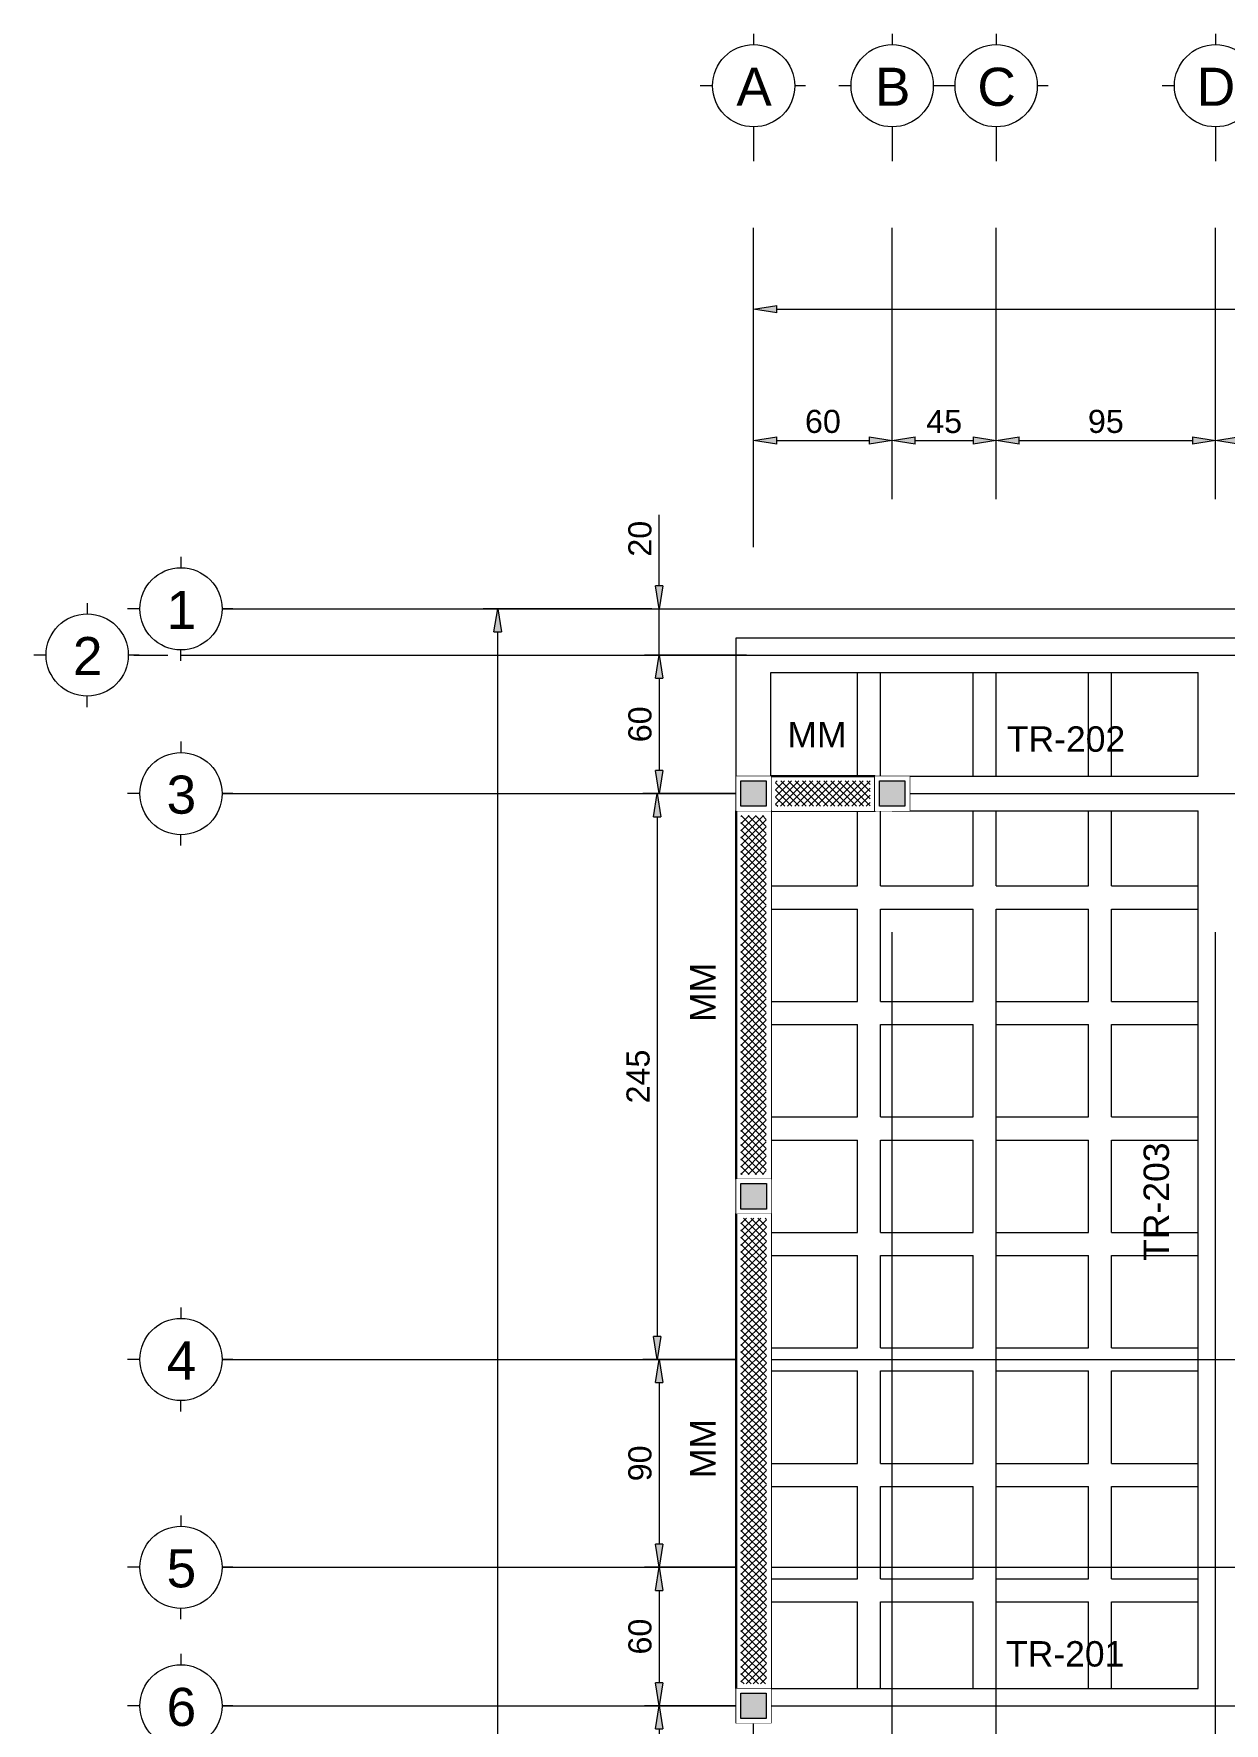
# Model space of a CAD drawing. Header units: metres. Extents: x -44 to 49.1, y -18.2 to 16.5.
# Drawn here: x 11.37 to 16.53, y 8.71 to 16.02 of the extents above; entities that cross this region are included whole.
import ezdxf
from ezdxf.enums import TextEntityAlignment as Align

# ---------------------------------------------------------------- set-up
doc = ezdxf.new("R2010")
doc.units = ezdxf.units.M
doc.set_wipeout_variables(frame=1)
doc.header["$PDMODE"] = 35
doc.linetypes.add('CENTER2', pattern=[1.125, 0.75, -0.125, 0.125, -0.125])
for name, color, linetype, lineweight in [('.S-Castillos', 1, 'Continuous', 5), ('.S-Cotas', 11, 'Continuous', 15), ('.S-Dimensiones', 11, 'Continuous', 15), ('.S-Ejes', 251, 'CENTER2', 5), ('.S-Muros', 1, 'Continuous', 30), ('.S-Nervaduras', 86, 'Continuous', 13), ('.S-Textos', 5, 'Continuous', 15), ('.S-Vigas_Concreto', 2, 'Continuous', 20)]:
    doc.layers.add(name, color=color, linetype=linetype, lineweight=lineweight)
doc.styles.add('General', font='arial.ttf')
doc.styles.add('Texto_Minimo', font='arial.ttf', dxfattribs={"height": 1.8})
doc.dimstyles.new('Generales', dxfattribs={"dimscale": 0, "dimtxt": 2, "dimasz": 2, "dimexe": 1.25, "dimexo": 0.625, "dimtad": 1, "dimdec": 0, "dimlfac": 100, "dimzin": 1, "dimdsep": 46, "dimtxsty": 'General', "dimblk": 'FLECHA', "dimcen": 2, "dimclrd": 11, "dimclre": 11, "dimclrt": 5, "dimadec": 0, "dimazin": 0, "dimtfac": 1, "dimtdec": 0, "dimtmove": 0, "dimatfit": 3, "dimfxl": 1, "dimlwd": 13, "dimlwe": 13, "dimarcsym": 0})

# ---------------------------------------------------------------- blocks, each defined once
blk = doc.blocks.new('*U33')
for p, q in [((0, 4.5), (0, 3.56)), ((-3.56, 0), (-4.63, 0)), ((4.5, 0), (3.56, 0)), ((0, -3.56), (0, -6.52))]:
    blk.add_line(p, q)
blk.add_circle((0, 0), 3.56)
at = {"color": 1, "style": 'General'}
blk.add_attdef('EJE', text='', height=3.3, dxfattribs=at).set_placement((0.04, -0.09), align=Align.MIDDLE_CENTER)
blk = doc.blocks.new('*U34')
for p, q in [((0, 4.5), (0, 3.56)), ((-3.56, 0), (-4.63, 0)), ((4.5, 0), (3.56, 0)), ((4.03, 0), (6.98, 0)), ((0, -4.5), (0, -3.56))]:
    blk.add_line(p, q)
blk.add_circle((0, 0), 3.56)
at = {"color": 1, "style": 'General'}
blk.add_attdef('EJE', text='', height=3.3, dxfattribs=at).set_placement((0.04, -0.09), align=Align.MIDDLE_CENTER)
blk = doc.blocks.new('FLECHA')
at = {"linetype": 'Continuous'}
blk.add_hatch(color=5, dxfattribs=at).paths.add_polyline_path([(0, 0), (-1, 0.1621), (-1, -0.1574)])
at = {"color": 5, "linetype": 'Continuous'}
blk.add_line((-1, 0.1621), (-1, -0.1574), dxfattribs=at)
blk.add_lwpolyline([(-1, 0.1621), (0, 0), (-1, -0.1574)], dxfattribs=at)
blk = doc.blocks.new('*D68')
at = {"layer": '.S-Dimensiones', "color": 11, "linetype": 'Continuous', "lineweight": 13, "transparency": 16777216}
for p, q in [((14.49, 14.0124), (14.49, 14.3237)), ((15.09, 14.0124), (15.09, 14.3237)), ((14.59, 14.2612), (14.99, 14.2612))]:
    blk.add_line(p, q, dxfattribs=at)
at = {"layer": 'Defpoints', "color": 0, "transparency": 16777216}
for p in [(15.09, 14.2612), (14.49, 13.9811), (15.09, 13.9811)]:
    blk.add_point(p, dxfattribs=at)
at = {"layer": '.S-Dimensiones', "color": 11, "lineweight": 13, "transparency": 16777216, "xscale": 0.1, "yscale": 0.1, "zscale": 0.1, "rotation": 180}
blk.add_blockref('FLECHA', (14.49, 14.2612), dxfattribs=at)
at = {"layer": '.S-Dimensiones', "color": 11, "lineweight": 13, "transparency": 16777216, "xscale": 0.1, "yscale": 0.1, "zscale": 0.1}
blk.add_blockref('FLECHA', (15.09, 14.2612), dxfattribs=at)
at = {"layer": '.S-Dimensiones', "color": 5, "transparency": 16777216, "insert": (14.79, 14.3435), "char_height": 0.1, "attachment_point": 5, "style": 'General'}
blk.add_mtext('60', dxfattribs=at)
blk = doc.blocks.new('*D69')
at = {"layer": '.S-Dimensiones', "color": 11, "linetype": 'Continuous', "lineweight": 13, "transparency": 16777216}
for p, q in [((15.09, 14.0124), (15.09, 14.3237)), ((15.54, 14.013), (15.54, 14.3237)), ((15.19, 14.2612), (15.44, 14.2612))]:
    blk.add_line(p, q, dxfattribs=at)
at = {"layer": 'Defpoints', "color": 0, "transparency": 16777216}
for p in [(15.54, 14.2612), (15.09, 13.9811), (15.54, 13.9818)]:
    blk.add_point(p, dxfattribs=at)
at = {"layer": '.S-Dimensiones', "color": 11, "lineweight": 13, "transparency": 16777216, "xscale": 0.1, "yscale": 0.1, "zscale": 0.1, "rotation": 180}
blk.add_blockref('FLECHA', (15.09, 14.2612), dxfattribs=at)
at = {"layer": '.S-Dimensiones', "color": 11, "lineweight": 13, "transparency": 16777216, "xscale": 0.1, "yscale": 0.1, "zscale": 0.1}
blk.add_blockref('FLECHA', (15.54, 14.2612), dxfattribs=at)
at = {"layer": '.S-Dimensiones', "color": 5, "transparency": 16777216, "insert": (15.315, 14.3433), "char_height": 0.1, "attachment_point": 5, "style": 'General'}
blk.add_mtext('45', dxfattribs=at)
blk = doc.blocks.new('*D70')
at = {"layer": '.S-Dimensiones', "color": 11, "linetype": 'Continuous', "lineweight": 13, "transparency": 16777216}
for p, q in [((15.54, 14.013), (15.54, 14.3237)), ((16.49, 14.0161), (16.49, 14.3237)), ((15.64, 14.2612), (16.39, 14.2612))]:
    blk.add_line(p, q, dxfattribs=at)
at = {"layer": 'Defpoints', "color": 0, "transparency": 16777216}
for p in [(16.49, 14.2612), (15.54, 13.9818), (16.49, 13.9848)]:
    blk.add_point(p, dxfattribs=at)
at = {"layer": '.S-Dimensiones', "color": 11, "lineweight": 13, "transparency": 16777216, "xscale": 0.1, "yscale": 0.1, "zscale": 0.1, "rotation": 180}
blk.add_blockref('FLECHA', (15.54, 14.2612), dxfattribs=at)
at = {"layer": '.S-Dimensiones', "color": 11, "lineweight": 13, "transparency": 16777216, "xscale": 0.1, "yscale": 0.1, "zscale": 0.1}
blk.add_blockref('FLECHA', (16.49, 14.2612), dxfattribs=at)
at = {"layer": '.S-Dimensiones', "color": 5, "transparency": 16777216, "insert": (16.015, 14.3435), "char_height": 0.1, "attachment_point": 5, "style": 'General'}
blk.add_mtext('95', dxfattribs=at)
blk = doc.blocks.new('*D71')
at = {"layer": '.S-Dimensiones', "color": 11, "linetype": 'Continuous', "lineweight": 13, "transparency": 16777216}
for p, q in [((16.49, 14.0161), (16.49, 14.3237)), ((16.84, 14.022), (16.84, 14.3237)), ((16.59, 14.2612), (16.74, 14.2612))]:
    blk.add_line(p, q, dxfattribs=at)
at = {"layer": 'Defpoints', "color": 0, "transparency": 16777216}
for p in [(16.84, 14.2612), (16.49, 13.9848), (16.84, 13.9907)]:
    blk.add_point(p, dxfattribs=at)
at = {"layer": '.S-Dimensiones', "color": 11, "lineweight": 13, "transparency": 16777216, "xscale": 0.1, "yscale": 0.1, "zscale": 0.1, "rotation": 180}
blk.add_blockref('FLECHA', (16.49, 14.2612), dxfattribs=at)
at = {"layer": '.S-Dimensiones', "color": 11, "lineweight": 13, "transparency": 16777216, "xscale": 0.1, "yscale": 0.1, "zscale": 0.1}
blk.add_blockref('FLECHA', (16.84, 14.2612), dxfattribs=at)
at = {"layer": '.S-Dimensiones', "color": 5, "transparency": 16777216, "insert": (16.665, 14.3435), "char_height": 0.1, "attachment_point": 5, "style": 'General'}
blk.add_mtext('35', dxfattribs=at)
blk = doc.blocks.new('*D81')
at = {"layer": '.S-Dimensiones', "color": 11, "linetype": 'Continuous', "lineweight": 13, "transparency": 16777216}
for p, q in [((14.49, 13.8001), (14.49, 14.8932)), ((22.24, 13.8001), (22.24, 14.8932)), ((14.59, 14.8307), (22.14, 14.8307))]:
    blk.add_line(p, q, dxfattribs=at)
at = {"layer": 'Defpoints', "color": 0, "transparency": 16777216}
for p in [(22.24, 14.8307), (14.49, 13.7689), (22.24, 13.7689)]:
    blk.add_point(p, dxfattribs=at)
at = {"layer": '.S-Dimensiones', "color": 11, "lineweight": 13, "transparency": 16777216, "xscale": 0.1, "yscale": 0.1, "zscale": 0.1, "rotation": 180}
blk.add_blockref('FLECHA', (14.49, 14.8307), dxfattribs=at)
at = {"layer": '.S-Dimensiones', "color": 11, "lineweight": 13, "transparency": 16777216, "xscale": 0.1, "yscale": 0.1, "zscale": 0.1}
blk.add_blockref('FLECHA', (22.24, 14.8307), dxfattribs=at)
at = {"layer": '.S-Dimensiones', "color": 5, "transparency": 16777216, "insert": (18.365, 14.9128), "char_height": 0.1, "attachment_point": 5, "style": 'General'}
blk.add_mtext('775', dxfattribs=at)
blk = doc.blocks.new('*D82')
at = {"layer": '.S-Dimensiones', "color": 11, "linetype": 'Continuous', "lineweight": 13, "transparency": 16777216}
for p, q in [((14.4587, 13.3325), (14.0182, 13.3325)), ((14.0807, 13.2325), (14.0807, 12.8325)), ((14.4587, 12.7325), (14.0182, 12.7325))]:
    blk.add_line(p, q, dxfattribs=at)
at = {"layer": 'Defpoints', "color": 0, "transparency": 16777216}
for p in [(14.49, 13.3325), (14.0807, 12.7325), (14.49, 12.7325)]:
    blk.add_point(p, dxfattribs=at)
at = {"layer": '.S-Dimensiones', "color": 11, "lineweight": 13, "transparency": 16777216, "xscale": 0.1, "yscale": 0.1, "zscale": 0.1}
for p, rotation in [((14.0807, 13.3325), 90), ((14.0807, 12.7325), 270)]:
    blk.add_blockref('FLECHA', p, dxfattribs=dict(at, rotation=rotation))
at = {"layer": '.S-Dimensiones', "color": 5, "transparency": 16777216, "insert": (13.9983, 13.0325), "char_height": 0.1, "attachment_point": 5, "rotation": 90, "style": 'General'}
blk.add_mtext('60', dxfattribs=at)
blk = doc.blocks.new('*D83')
at = {"layer": '.S-Dimensiones', "color": 11, "linetype": 'Continuous', "lineweight": 13, "transparency": 16777216}
for p, q in [((14.4587, 12.7325), (14.0101, 12.7325)), ((14.0726, 12.6325), (14.0726, 10.3825)), ((14.4587, 10.2825), (14.0101, 10.2825))]:
    blk.add_line(p, q, dxfattribs=at)
at = {"layer": 'Defpoints', "color": 0, "transparency": 16777216}
for p in [(14.49, 12.7325), (14.0726, 10.2825), (14.49, 10.2825)]:
    blk.add_point(p, dxfattribs=at)
at = {"layer": '.S-Dimensiones', "color": 11, "lineweight": 13, "transparency": 16777216, "xscale": 0.1, "yscale": 0.1, "zscale": 0.1}
for p, rotation in [((14.0726, 12.7325), 90), ((14.0726, 10.2825), 270)]:
    blk.add_blockref('FLECHA', p, dxfattribs=dict(at, rotation=rotation))
at = {"layer": '.S-Dimensiones', "color": 5, "transparency": 16777216, "insert": (13.9902, 11.5075), "char_height": 0.1, "attachment_point": 5, "rotation": 90, "style": 'General'}
blk.add_mtext('245', dxfattribs=at)
blk = doc.blocks.new('*D84')
at = {"layer": '.S-Dimensiones', "color": 11, "linetype": 'Continuous', "lineweight": 13, "transparency": 16777216}
for p, q in [((14.4587, 10.2825), (14.0182, 10.2825)), ((14.0807, 10.1825), (14.0807, 9.4825)), ((14.4587, 9.3825), (14.0182, 9.3825))]:
    blk.add_line(p, q, dxfattribs=at)
at = {"layer": 'Defpoints', "color": 0, "transparency": 16777216}
for p in [(14.49, 10.2825), (14.0807, 9.3825), (14.49, 9.3825)]:
    blk.add_point(p, dxfattribs=at)
at = {"layer": '.S-Dimensiones', "color": 11, "lineweight": 13, "transparency": 16777216, "xscale": 0.1, "yscale": 0.1, "zscale": 0.1}
for p, rotation in [((14.0807, 10.2825), 90), ((14.0807, 9.3825), 270)]:
    blk.add_blockref('FLECHA', p, dxfattribs=dict(at, rotation=rotation))
at = {"layer": '.S-Dimensiones', "color": 5, "transparency": 16777216, "insert": (13.9983, 9.8325), "char_height": 0.1, "attachment_point": 5, "rotation": 90, "style": 'General'}
blk.add_mtext('90', dxfattribs=at)
blk = doc.blocks.new('*D85')
at = {"layer": '.S-Dimensiones', "color": 11, "linetype": 'Continuous', "lineweight": 13, "transparency": 16777216}
for p, q in [((14.4587, 9.3825), (14.0182, 9.3825)), ((14.0807, 9.2825), (14.0807, 8.8825)), ((14.4587, 8.7825), (14.0182, 8.7825))]:
    blk.add_line(p, q, dxfattribs=at)
at = {"layer": 'Defpoints', "color": 0, "transparency": 16777216}
for p in [(14.49, 9.3825), (14.0807, 8.7825), (14.49, 8.7825)]:
    blk.add_point(p, dxfattribs=at)
at = {"layer": '.S-Dimensiones', "color": 11, "lineweight": 13, "transparency": 16777216, "xscale": 0.1, "yscale": 0.1, "zscale": 0.1}
for p, rotation in [((14.0807, 9.3825), 90), ((14.0807, 8.7825), 270)]:
    blk.add_blockref('FLECHA', p, dxfattribs=dict(at, rotation=rotation))
at = {"layer": '.S-Dimensiones', "color": 5, "transparency": 16777216, "insert": (13.9983, 9.0825), "char_height": 0.1, "attachment_point": 5, "rotation": 90, "style": 'General'}
blk.add_mtext('60', dxfattribs=at)
blk = doc.blocks.new('*D86')
at = {"layer": '.S-Dimensiones', "color": 11, "linetype": 'Continuous', "lineweight": 13, "transparency": 16777216}
for p, q in [((14.4587, 8.7825), (14.0182, 8.7825)), ((14.0807, 8.6825), (14.0807, 7.8325)), ((14.4587, 7.7325), (14.0182, 7.7325))]:
    blk.add_line(p, q, dxfattribs=at)
at = {"layer": 'Defpoints', "color": 0, "transparency": 16777216}
for p in [(14.49, 8.7825), (14.0807, 7.7325), (14.49, 7.7325)]:
    blk.add_point(p, dxfattribs=at)
at = {"layer": '.S-Dimensiones', "color": 11, "lineweight": 13, "transparency": 16777216, "xscale": 0.1, "yscale": 0.1, "zscale": 0.1}
for p, rotation in [((14.0807, 8.7825), 90), ((14.0807, 7.7325), 270)]:
    blk.add_blockref('FLECHA', p, dxfattribs=dict(at, rotation=rotation))
at = {"layer": '.S-Dimensiones', "color": 5, "transparency": 16777216, "insert": (13.9983, 8.2575), "char_height": 0.1, "attachment_point": 5, "rotation": 90, "style": 'General'}
blk.add_mtext('105', dxfattribs=at)
blk = doc.blocks.new('*D99')
at = {"layer": '.S-Dimensiones', "color": 11, "linetype": 'Continuous', "lineweight": 13, "transparency": 16777216}
for p, q in [((14.0494, 13.5325), (13.3196, 13.5325)), ((13.3821, 0.983), (13.3821, 13.4325)), ((14.0494, 0.883), (13.3196, 0.883))]:
    blk.add_line(p, q, dxfattribs=at)
at = {"layer": 'Defpoints', "color": 0, "transparency": 16777216}
for p in [(13.3821, 13.5325), (14.0807, 13.5325), (14.0807, 0.883)]:
    blk.add_point(p, dxfattribs=at)
at = {"layer": '.S-Dimensiones', "color": 11, "lineweight": 13, "transparency": 16777216, "xscale": 0.1, "yscale": 0.1, "zscale": 0.1}
for p, rotation in [((13.3821, 13.5325), 90), ((13.3821, 0.883), 270)]:
    blk.add_blockref('FLECHA', p, dxfattribs=dict(at, rotation=rotation))
at = {"layer": '.S-Dimensiones', "color": 5, "transparency": 16777216, "insert": (13.2998, 7.2077), "char_height": 0.1, "attachment_point": 5, "rotation": 90, "style": 'General'}
blk.add_mtext('1265', dxfattribs=at)
blk = doc.blocks.new('*D100')
at = {"layer": '.S-Dimensiones', "color": 11, "linetype": 'Continuous', "lineweight": 13, "transparency": 16777216}
for p, q in [((14.0807, 13.6325), (14.0807, 13.9396)), ((12.22, 13.5325), (14.1432, 13.5325)), ((14.0807, 13.3325), (14.0807, 13.5325)), ((14.4587, 13.3325), (14.0182, 13.3325)), ((14.0807, 13.2325), (14.0807, 13.1325))]:
    blk.add_line(p, q, dxfattribs=at)
at = {"layer": 'Defpoints', "color": 0, "transparency": 16777216}
for p in [(12.1888, 13.5325), (14.0807, 13.5325), (14.49, 13.3325)]:
    blk.add_point(p, dxfattribs=at)
at = {"layer": '.S-Dimensiones', "color": 11, "lineweight": 13, "transparency": 16777216, "xscale": 0.1, "yscale": 0.1, "zscale": 0.1}
for p, rotation in [((14.0807, 13.5325), 270), ((14.0807, 13.3325), 90)]:
    blk.add_blockref('FLECHA', p, dxfattribs=dict(at, rotation=rotation))
at = {"layer": '.S-Dimensiones', "color": 5, "transparency": 16777216, "insert": (13.9983, 13.836), "char_height": 0.1, "attachment_point": 5, "rotation": 90, "style": 'General'}
blk.add_mtext('20', dxfattribs=at)
blk = doc.blocks.new('castillo')
blk.add_lwpolyline([(-0.0751, -0.075), (-0.0751, 0.075), (0.0749, 0.075), (0.0749, -0.075), (-0.0751, -0.075)])
blk.add_wipeout([(-0.0751, -0.075), (0.0749, -0.075), (0.0749, 0.075), (-0.0751, 0.075)])
h = blk.add_hatch(color=256)
h.dxf.hatch_style = 1
h.paths.add_polyline_path([(-0.0551, -0.055), (-0.0551, 0.055), (0.0549, 0.055), (0.0549, -0.055)])
blk.add_lwpolyline([(-0.0551, -0.055), (-0.0551, 0.055), (0.0549, 0.055), (0.0549, -0.055)], close=True)
blk = doc.blocks.new('*U168')
blk.add_lwpolyline([(-0.0751, -0.075), (-0.0751, 0.075), (0.0749, 0.075), (0.0749, -0.075), (-0.0751, -0.075)])
blk.add_wipeout([(-0.0751, -0.075), (0.0749, -0.075), (0.0749, 0.075), (-0.0751, 0.075)])
h = blk.add_hatch(color=256)
h.dxf.hatch_style = 1
h.paths.add_polyline_path([(-0.0551, -0.055), (-0.0551, 0.055), (0.0549, 0.055), (0.0549, -0.055)])
blk.add_lwpolyline([(-0.0551, -0.055), (-0.0551, 0.055), (0.0549, 0.055), (0.0549, -0.055)], close=True)
blk = doc.blocks.new('*U1117')
for points in [[(-0.5, -0.075), (-0.05, -0.075), (-0.05, 0.075), (-0.5, 0.075)], [(-0.48, -0.055), (-0.07, -0.055), (-0.07, 0.055), (-0.48, 0.055)]]:
    blk.add_lwpolyline(points, close=True)
blk.add_wipeout([(-0.5, -0.075), (-0.05, -0.075), (-0.05, 0.075), (-0.5, 0.075)])
at = {"linetype": 'ByBlock', "lineweight": 5}
h = blk.add_hatch(dxfattribs=at)
h.set_pattern_fill('ANSI37', color=2, scale=0.0069)
h.set_pattern_definition([(45, (-0.55, -3e-16), (-0.0154909, 0.0154909), []), (135, (-0.55, -3e-16), (-0.0154909, -0.0154909), [])])
h.paths.add_polyline_path([(-0.48, 0.055), (-0.48, -0.055), (-0.07, -0.055), (-0.07, 0.055)])
blk.add_line((-0.5, 0.075), (-0.05, 0.075))
blk = doc.blocks.new('*U1125')
for points in [[(-1.5563, -0.075), (0.5, -0.075), (0.5, 0.075), (-1.5563, 0.075)], [(-1.5363, -0.055), (0.48, -0.055), (0.48, 0.055), (-1.5363, 0.055)]]:
    blk.add_lwpolyline(points, close=True)
blk.add_wipeout([(-1.5563, -0.075), (0.5, -0.075), (0.5, 0.075), (-1.5563, 0.075)])
at = {"linetype": 'ByBlock', "lineweight": 5}
h = blk.add_hatch(dxfattribs=at)
h.set_pattern_fill('ANSI37', color=2, scale=0.0069)
h.set_pattern_definition([(45, (-1.056306, -6e-16), (-0.01549094, 0.01549094), []), (135, (-1.056306, -6e-16), (-0.01549094, -0.01549094), [])])
h.paths.add_polyline_path([(0.48, -0.055), (0.48, 0.055), (-1.5363, 0.055), (-1.5363, -0.055)])
blk.add_line((-1.5563, 0.075), (0.5, 0.075))
blk = doc.blocks.new('*U1110')
for points in [[(-1.0937, -0.075), (0.5, -0.075), (0.5, 0.075), (-1.0937, 0.075)], [(-1.0737, -0.055), (0.48, -0.055), (0.48, 0.055), (-1.0737, 0.055)]]:
    blk.add_lwpolyline(points, close=True)
blk.add_wipeout([(-1.0937, -0.075), (0.5, -0.075), (0.5, 0.075), (-1.0937, 0.075)])
at = {"linetype": 'ByBlock', "lineweight": 5}
h = blk.add_hatch(dxfattribs=at)
h.set_pattern_fill('ANSI37', color=2, scale=0.0069)
h.set_pattern_definition([(45, (-0.593694, -3e-16), (-0.01549094, 0.01549094), []), (135, (-0.593694, -3e-16), (-0.01549094, -0.01549094), [])])
h.paths.add_polyline_path([(0.48, -0.055), (0.48, 0.055), (-1.0737, 0.055), (-1.0737, -0.055)])
blk.add_line((-1.0937, 0.075), (0.5, 0.075))

msp = doc.modelspace()

# ---------------------------------------------------------------- linework, layer by layer
at = {"layer": '.S-Ejes', "ltscale": 15}
for p, q in [((14.49, 0.883), (14.49, 15.1829)), ((15.09, 0.883), (15.09, 15.1829)), ((15.54, 0.883), (15.54, 15.1829)), ((16.49, 0.883), (16.49, 15.1829)), ((12.1888, 13.5325), (22.24, 13.5325)), ((12.0106, 13.3325), (22.24, 13.3325)), ((12.1888, 12.7325), (22.24, 12.7325)), ((12.1888, 10.2825), (22.24, 10.2825)), ((12.1888, 9.3825), (22.24, 9.3825)), ((12.1888, 8.7825), (22.24, 8.7825))]:
    msp.add_line(p, q, dxfattribs=at)
at = {"layer": '.S-Nervaduras'}
for p, q in [((14.94, 12.3325), (14.94, 13.2575)), ((15.04, 12.3325), (15.04, 13.2575)), ((15.44, 12.8075), (15.44, 13.2575)), ((15.54, 12.8075), (15.54, 13.2575)), ((15.94, 12.8075), (15.94, 13.2575)), ((16.04, 12.8075), (16.04, 13.2575)), ((15.44, 12.3325), (15.44, 12.6575)), ((15.54, 12.3325), (15.54, 12.6575)), ((15.94, 12.3325), (15.94, 12.6575)), ((16.04, 12.3325), (16.04, 12.6575)), ((14.49, 12.3325), (14.94, 12.3325)), ((15.04, 12.3325), (15.44, 12.3325)), ((15.54, 12.3325), (15.94, 12.3325)), ((16.04, 12.3325), (16.415, 12.3325)), ((14.49, 12.2325), (14.94, 12.2325)), ((14.94, 11.8325), (14.94, 12.2325)), ((15.04, 11.8325), (15.04, 12.2325)), ((15.04, 12.2325), (15.44, 12.2325)), ((15.44, 11.8325), (15.44, 12.2325)), ((15.54, 11.8325), (15.54, 12.2325)), ((15.54, 12.2325), (15.94, 12.2325)), ((15.94, 11.8325), (15.94, 12.2325)), ((16.04, 11.8325), (16.04, 12.2325)), ((16.04, 12.2325), (16.415, 12.2325)), ((14.49, 11.8325), (14.94, 11.8325)), ((15.04, 11.8325), (15.44, 11.8325)), ((15.54, 11.8325), (15.94, 11.8325)), ((16.04, 11.8325), (16.415, 11.8325)), ((14.49, 11.7325), (14.94, 11.7325)), ((14.94, 11.3325), (14.94, 11.7325)), ((15.04, 11.3325), (15.04, 11.7325)), ((15.04, 11.7325), (15.44, 11.7325)), ((15.44, 11.3325), (15.44, 11.7325)), ((15.54, 11.3325), (15.54, 11.7325)), ((15.54, 11.7325), (15.94, 11.7325)), ((15.94, 11.3325), (15.94, 11.7325)), ((16.04, 11.3325), (16.04, 11.7325)), ((16.04, 11.7325), (16.415, 11.7325)), ((14.49, 11.3325), (14.94, 11.3325)), ((15.04, 11.3325), (15.44, 11.3325)), ((15.54, 11.3325), (15.94, 11.3325)), ((16.04, 11.3325), (16.415, 11.3325)), ((14.49, 11.2325), (14.94, 11.2325)), ((14.94, 10.8325), (14.94, 11.2325)), ((15.04, 10.8325), (15.04, 11.2325)), ((15.04, 11.2325), (15.44, 11.2325)), ((15.44, 10.8325), (15.44, 11.2325)), ((15.54, 10.8325), (15.54, 11.2325)), ((15.54, 11.2325), (15.94, 11.2325)), ((15.94, 10.8325), (15.94, 11.2325)), ((16.04, 10.8325), (16.04, 11.2325)), ((16.04, 11.2325), (16.415, 11.2325)), ((14.49, 10.8325), (14.94, 10.8325)), ((15.04, 10.8325), (15.44, 10.8325)), ((15.54, 10.8325), (15.94, 10.8325)), ((16.04, 10.8325), (16.415, 10.8325)), ((14.49, 10.7325), (14.94, 10.7325)), ((14.94, 10.3325), (14.94, 10.7325)), ((15.04, 10.3325), (15.04, 10.7325)), ((15.04, 10.7325), (15.44, 10.7325)), ((15.44, 10.3325), (15.44, 10.7325)), ((15.54, 10.3325), (15.54, 10.7325)), ((15.54, 10.7325), (15.94, 10.7325)), ((15.94, 10.3325), (15.94, 10.7325)), ((16.04, 10.3325), (16.04, 10.7325)), ((16.04, 10.7325), (16.415, 10.7325)), ((14.49, 10.3325), (14.94, 10.3325)), ((15.04, 10.3325), (15.44, 10.3325)), ((15.54, 10.3325), (15.94, 10.3325)), ((16.04, 10.3325), (16.415, 10.3325)), ((14.49, 10.2325), (14.94, 10.2325)), ((14.94, 9.8325), (14.94, 10.2325)), ((15.04, 9.8325), (15.04, 10.2325)), ((15.04, 10.2325), (15.44, 10.2325)), ((15.44, 9.8325), (15.44, 10.2325)), ((15.54, 9.8325), (15.54, 10.2325)), ((15.54, 10.2325), (15.94, 10.2325)), ((15.94, 9.8325), (15.94, 10.2325)), ((16.04, 9.8325), (16.04, 10.2325)), ((16.04, 10.2325), (16.415, 10.2325)), ((14.49, 9.8325), (14.94, 9.8325)), ((15.04, 9.8325), (15.44, 9.8325)), ((15.54, 9.8325), (15.94, 9.8325)), ((16.04, 9.8325), (16.415, 9.8325)), ((14.49, 9.7325), (14.94, 9.7325)), ((14.94, 9.3325), (14.94, 9.7325)), ((15.04, 9.3325), (15.04, 9.7325)), ((15.04, 9.7325), (15.44, 9.7325)), ((15.44, 9.3325), (15.44, 9.7325)), ((15.54, 9.3325), (15.54, 9.7325)), ((15.54, 9.7325), (15.94, 9.7325)), ((15.94, 9.3325), (15.94, 9.7325)), ((16.04, 9.3325), (16.04, 9.7325)), ((16.04, 9.7325), (16.415, 9.7325)), ((14.49, 9.3325), (14.94, 9.3325)), ((15.04, 9.3325), (15.44, 9.3325)), ((15.54, 9.3325), (15.94, 9.3325)), ((16.04, 9.3325), (16.415, 9.3325)), ((14.49, 9.2325), (14.94, 9.2325)), ((14.94, 8.8575), (14.94, 9.2325)), ((15.04, 9.2325), (15.44, 9.2325)), ((15.04, 8.8575), (15.04, 9.2325)), ((15.44, 8.8575), (15.44, 9.2325)), ((15.54, 9.2325), (15.94, 9.2325)), ((15.54, 8.8575), (15.54, 9.2325)), ((15.94, 8.8575), (15.94, 9.2325)), ((16.04, 9.2325), (16.415, 9.2325)), ((16.04, 8.8575), (16.04, 9.2325))]:
    msp.add_line(p, q, dxfattribs=at)
at = {"layer": '.S-Vigas_Concreto'}
for p, q in [((14.415, 13.4075), (22.315, 13.4075)), ((14.415, 12.7325), (14.415, 13.4075)), ((14.565, 13.2575), (16.415, 13.2575)), ((14.565, 12.7325), (14.565, 13.2575)), ((16.415, 12.8075), (16.415, 13.2575)), ((15.09, 12.8075), (16.415, 12.8075)), ((15.09, 12.6575), (16.415, 12.6575)), ((16.415, 8.8575), (16.415, 12.6575)), ((14.49, 8.8575), (16.415, 8.8575))]:
    msp.add_line(p, q, dxfattribs=at)

# ---------------------------------------------------------------- block references
at = {"layer": '.S-Cotas', "xscale": 0.05, "yscale": 0.05, "zscale": 0.05}
for name, p, values in [('*U33', (14.49, 15.7975), {'EJE': 'A'}), ('*U33', (15.09, 15.7975), {'EJE': 'B'}), ('*U33', (15.54, 15.7975), {'EJE': 'C'}), ('*U33', (16.49, 15.7975), {'EJE': 'D'}), ('*U34', (12.0106, 13.5325), {'EJE': '1'}), ('*U34', (11.6047, 13.3325), {'EJE': '2'}), ('*U34', (12.0106, 12.7325), {'EJE': '3'}), ('*U34', (12.0106, 10.2825), {'EJE': '4'}), ('*U34', (12.0106, 9.3825), {'EJE': '5'}), ('*U34', (12.0106, 8.7825), {'EJE': '6'})]:
    msp.add_blockref(name, p, dxfattribs=at).add_auto_attribs(values)

# ---------------------------------------------------------------- texts
at = {"layer": '.S-Textos', "style": 'General'}
msp.add_text('MM', height=0.11, dxfattribs=at).set_placement((14.6362, 12.9331))
at = {"layer": '.S-Textos', "ltscale": 0.5, "style": 'Texto_Minimo'}
for s, p in [('TR-202', (15.5865, 12.9138)), ('TR-201', (15.5827, 8.9528))]:
    msp.add_text(s, height=0.11, dxfattribs=at).set_placement(p)
at = {"layer": '.S-Textos', "style": 'General'}
for p in [(14.325, 11.7436), (14.3251, 9.7686)]:
    msp.add_text('MM', height=0.11, rotation=90, dxfattribs=at).set_placement(p)
at = {"layer": '.S-Textos', "ltscale": 0.5, "style": 'Texto_Minimo'}
msp.add_text('TR-203', height=0.11, rotation=90, dxfattribs=at).set_placement((16.2882, 10.7095))

# ---------------------------------------------------------------- dimensions: what is measured, and where the dimension line sits
at = {"layer": '.S-Dimensiones'}
for base, p1, p2, picture, middle in [((22.24, 14.8307), (14.49, 13.7689), (22.24, 13.7689), '*D81', (18.365, 14.9128)), ((15.09, 14.2612), (14.49, 13.9811), (15.09, 13.9811), '*D68', (14.79, 14.3435)), ((15.54, 14.2612), (15.09, 13.9811), (15.54, 13.9818), '*D69', (15.315, 14.3433)), ((16.49, 14.2612), (15.54, 13.9818), (16.49, 13.9848), '*D70', (16.015, 14.3435)), ((16.84, 14.2612), (16.49, 13.9848), (16.84, 13.9907), '*D71', (16.665, 14.3435))]:
    dim = msp.add_linear_dim(base=base, p1=p1, p2=p2, dimstyle='Generales', dxfattribs=at)
    dim.commit()
    dim.dimension.update_dxf_attribs({"geometry": picture, "text_midpoint": middle})
for base, p1, p2, picture, middle in [((14.0807, 13.5325), (14.49, 13.3325), (12.1888, 13.5325), '*D100', (13.9983, 13.836)), ((13.3821, 13.5325), (14.0807, 0.883), (14.0807, 13.5325), '*D99', (13.2998, 7.2077)), ((14.0807, 12.7325), (14.49, 13.3325), (14.49, 12.7325), '*D82', (13.9983, 13.0325)), ((14.0726, 10.2825), (14.49, 12.7325), (14.49, 10.2825), '*D83', (13.9902, 11.5075)), ((14.0807, 9.3825), (14.49, 10.2825), (14.49, 9.3825), '*D84', (13.9983, 9.8325)), ((14.0807, 8.7825), (14.49, 9.3825), (14.49, 8.7825), '*D85', (13.9983, 9.0825)), ((14.0807, 7.7325), (14.49, 8.7825), (14.49, 7.7325), '*D86', (13.9983, 8.2575))]:
    dim = msp.add_linear_dim(base=base, p1=p1, p2=p2, angle=90, dimstyle='Generales', dxfattribs=at)
    dim.commit()
    dim.dimension.update_dxf_attribs({"geometry": picture, "text_midpoint": middle})

# ---------------------------------------------------------------- next in the draw order: block references
at = {"layer": '.S-Muros'}
msp.add_blockref('*U1117', (15.065, 12.7325), dxfattribs=at)
at = {"layer": '.S-Muros', "rotation": 90}
msp.add_blockref('*U1125', (14.4901, 10.4138), dxfattribs=at)

# ---------------------------------------------------------------- next in the draw order: block references
at = {"layer": '.S-Castillos'}
msp.add_blockref('castillo', (15.0901, 12.7325), dxfattribs=at)
at = {"layer": '.S-Castillos', "ltscale": 0.5}
msp.add_blockref('*U168', (14.4901, 8.7825), dxfattribs=at)
at = {"layer": '.S-Muros', "rotation": 90}
msp.add_blockref('*U1110', (14.49, 12.1575), dxfattribs=at)

# ---------------------------------------------------------------- next in the draw order: block references
at = {"layer": '.S-Castillos'}
msp.add_blockref('castillo', (14.4901, 12.7325), dxfattribs=at)
at = {"layer": '.S-Castillos', "ltscale": 0.5}
msp.add_blockref('*U168', (14.4902, 10.9888), dxfattribs=at)

doc.saveas('drawing.dxf')
